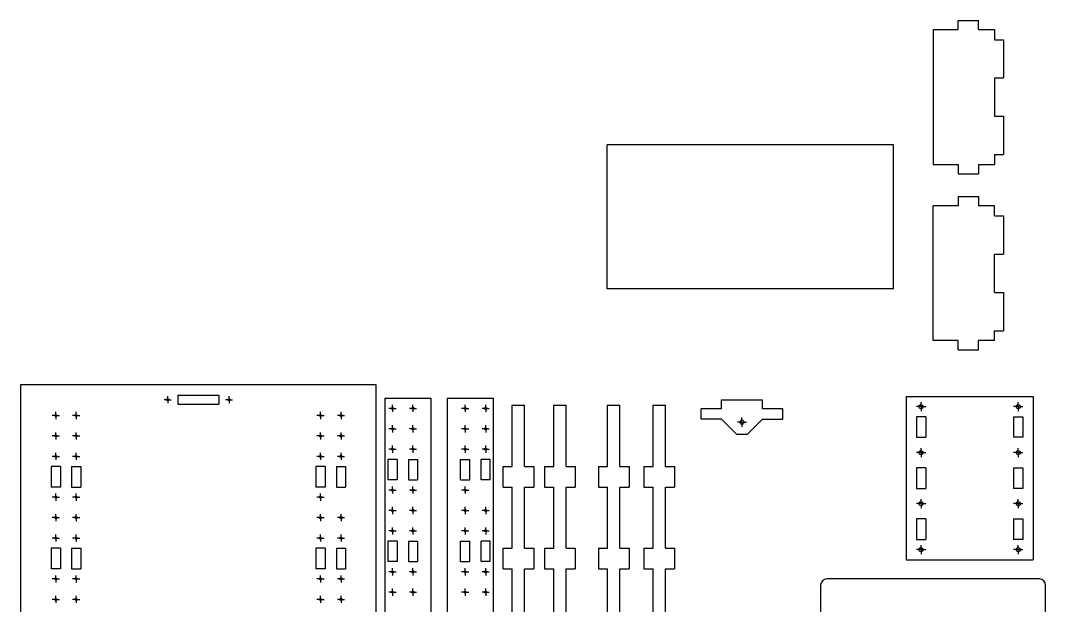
# Model space of a CAD drawing. Extents: x 2 to 1720, y 21 to 1167.
# Drawn here: x 29 to 1031, y 595 to 1167 of the extents above; entities that cross this region are included whole.
import ezdxf

# ---------------------------------------------------------------- set-up
doc = ezdxf.new("R2010")
doc.units = 0
doc.layers.get('0').update_dxf_attribs({"linetype": 'CONTINUOUS'})
doc.layers.add('AUTRES', color=7, linetype='CONTINUOUS')

# ---------------------------------------------------------------- blocks, each defined once
blk = doc.blocks.new('SW_CENTERMARKSYMBOL_0')
at = {"layer": 'AUTRES', "color": 0}
for p, q in [((-2.5, 0), (-3.5, 0)), ((0, 0), (-2.5, 0)), ((0, 2.5), (0, 3.5)), ((0, 0), (0, 2.5)), ((0, 0), (0, -2.5)), ((0, 0), (2.5, 0)), ((2.5, 0), (3.5, 0)), ((0, -2.5), (0, -3.5))]:
    blk.add_line(p, q, dxfattribs=at)
blk = doc.blocks.new('SW_CENTERMARKSYMBOL_1')
at = {"layer": 'AUTRES', "color": 0}
for p, q in [((-2.5, 0), (-3.5, 0)), ((0, 0), (-2.5, 0)), ((0, 2.5), (0, 3.5)), ((0, 0), (0, 2.5)), ((0, 0), (0, -2.5)), ((0, 0), (2.5, 0)), ((2.5, 0), (3.5, 0)), ((0, -2.5), (0, -3.5))]:
    blk.add_line(p, q, dxfattribs=at)
blk = doc.blocks.new('SW_CENTERMARKSYMBOL_3')
at = {"layer": 'AUTRES', "color": 0}
for p, q in [((-2.5, 0), (-3.5, 0)), ((0, 0), (-2.5, 0)), ((0, 2.5), (0, 3.5)), ((0, 0), (0, 2.5)), ((0, 0), (0, -2.5)), ((0, 0), (2.5, 0)), ((2.5, 0), (3.5, 0)), ((0, -2.5), (0, -3.5))]:
    blk.add_line(p, q, dxfattribs=at)
blk = doc.blocks.new('SW_CENTERMARKSYMBOL_4')
at = {"layer": 'AUTRES', "color": 0}
for p, q in [((-2.5, 0), (-3.5, 0)), ((0, 0), (-2.5, 0)), ((0, 2.5), (0, 3.5)), ((0, 0), (0, 2.5)), ((0, 0), (0, -2.5)), ((0, 0), (2.5, 0)), ((2.5, 0), (3.5, 0)), ((0, -2.5), (0, -3.5))]:
    blk.add_line(p, q, dxfattribs=at)
blk = doc.blocks.new('SW_CENTERMARKSYMBOL_21')
at = {"layer": 'AUTRES', "color": 0}
for p, q in [((-2.5, 0), (-3.5, 0)), ((0, 0), (-2.5, 0)), ((0, 2.5), (0, 3.5)), ((0, 0), (0, 2.5)), ((0, 0), (0, -2.5)), ((0, 0), (2.5, 0)), ((2.5, 0), (3.5, 0)), ((0, -2.5), (0, -3.5))]:
    blk.add_line(p, q, dxfattribs=at)
blk = doc.blocks.new('SW_CENTERMARKSYMBOL_22')
at = {"layer": 'AUTRES', "color": 0}
for p, q in [((-2.5, 0), (-3.5, 0)), ((0, 0), (-2.5, 0)), ((0, 2.5), (0, 3.5)), ((0, 0), (0, 2.5)), ((0, 0), (0, -2.5)), ((0, 0), (2.5, 0)), ((2.5, 0), (3.5, 0)), ((0, -2.5), (0, -3.5))]:
    blk.add_line(p, q, dxfattribs=at)
blk = doc.blocks.new('SW_CENTERMARKSYMBOL_23')
at = {"layer": 'AUTRES', "color": 0}
for p, q in [((-2.5, 0), (-3.5, 0)), ((0, 0), (-2.5, 0)), ((0, 2.5), (0, 3.5)), ((0, 0), (0, 2.5)), ((0, 0), (0, -2.5)), ((0, 0), (2.5, 0)), ((2.5, 0), (3.5, 0)), ((0, -2.5), (0, -3.5))]:
    blk.add_line(p, q, dxfattribs=at)
blk = doc.blocks.new('SW_CENTERMARKSYMBOL_24')
at = {"layer": 'AUTRES', "color": 0}
for p, q in [((-2.5, 0), (-3.5, 0)), ((0, 0), (-2.5, 0)), ((0, 2.5), (0, 3.5)), ((0, 0), (0, 2.5)), ((0, 0), (0, -2.5)), ((0, 0), (2.5, 0)), ((2.5, 0), (3.5, 0)), ((0, -2.5), (0, -3.5))]:
    blk.add_line(p, q, dxfattribs=at)
blk = doc.blocks.new('SW_CENTERMARKSYMBOL_26')
at = {"layer": 'AUTRES', "color": 0}
for p, q in [((-2.5, 0), (-3.5, 0)), ((0, 0), (-2.5, 0)), ((0, 2.5), (0, 3.5)), ((0, 0), (0, 2.5)), ((0, 0), (0, -2.5)), ((0, 0), (2.5, 0)), ((2.5, 0), (3.5, 0)), ((0, -2.5), (0, -3.5))]:
    blk.add_line(p, q, dxfattribs=at)
blk = doc.blocks.new('SW_CENTERMARKSYMBOL_43')
at = {"layer": 'AUTRES', "color": 0}
for p, q in [((-2.5, 0), (-3.5, 0)), ((0, 0), (-2.5, 0)), ((0, 2.5), (0, 3.5)), ((0, 0), (0, 2.5)), ((0, 0), (0, -2.5)), ((0, 0), (2.5, 0)), ((2.5, 0), (3.5, 0)), ((0, -2.5), (0, -3.5))]:
    blk.add_line(p, q, dxfattribs=at)
blk = doc.blocks.new('SW_CENTERMARKSYMBOL_44')
at = {"layer": 'AUTRES', "color": 0}
for p, q in [((-2.5, 0), (-3.5, 0)), ((0, 0), (-2.5, 0)), ((0, 2.5), (0, 3.5)), ((0, 0), (0, 2.5)), ((0, 0), (0, -2.5)), ((0, 0), (2.5, 0)), ((2.5, 0), (3.5, 0)), ((0, -2.5), (0, -3.5))]:
    blk.add_line(p, q, dxfattribs=at)
blk = doc.blocks.new('SW_CENTERMARKSYMBOL_46')
at = {"layer": 'AUTRES', "color": 0}
for p, q in [((-2.5, 0), (-3.5, 0)), ((0, 0), (-2.5, 0)), ((0, 2.5), (0, 3.5)), ((0, 0), (0, 2.5)), ((0, 0), (0, -2.5)), ((0, 0), (2.5, 0)), ((2.5, 0), (3.5, 0)), ((0, -2.5), (0, -3.5))]:
    blk.add_line(p, q, dxfattribs=at)
blk = doc.blocks.new('SW_CENTERMARKSYMBOL_47')
at = {"layer": 'AUTRES', "color": 0}
for p, q in [((-2.5, 0), (-3.5, 0)), ((0, 0), (-2.5, 0)), ((0, 2.5), (0, 3.5)), ((0, 0), (0, 2.5)), ((0, 0), (0, -2.5)), ((0, 0), (2.5, 0)), ((2.5, 0), (3.5, 0)), ((0, -2.5), (0, -3.5))]:
    blk.add_line(p, q, dxfattribs=at)
blk = doc.blocks.new('SW_CENTERMARKSYMBOL_64')
at = {"layer": 'AUTRES', "color": 0}
for p, q in [((-2.5, 0), (-3.5, 0)), ((0, 0), (-2.5, 0)), ((0, 2.5), (0, 3.5)), ((0, 0), (0, 2.5)), ((0, 0), (0, -2.5)), ((0, 0), (2.5, 0)), ((2.5, 0), (3.5, 0)), ((0, -2.5), (0, -3.5))]:
    blk.add_line(p, q, dxfattribs=at)
blk = doc.blocks.new('SW_CENTERMARKSYMBOL_65')
at = {"layer": 'AUTRES', "color": 0}
for p, q in [((-2.5, 0), (-3.5, 0)), ((0, 0), (-2.5, 0)), ((0, 2.5), (0, 3.5)), ((0, 0), (0, 2.5)), ((0, 0), (0, -2.5)), ((0, 0), (2.5, 0)), ((2.5, 0), (3.5, 0)), ((0, -2.5), (0, -3.5))]:
    blk.add_line(p, q, dxfattribs=at)
blk = doc.blocks.new('SW_CENTERMARKSYMBOL_66')
at = {"layer": 'AUTRES', "color": 0}
for p, q in [((-2.5, 0), (-3.5, 0)), ((0, 0), (-2.5, 0)), ((0, 2.5), (0, 3.5)), ((0, 0), (0, 2.5)), ((0, 0), (0, -2.5)), ((0, 0), (2.5, 0)), ((2.5, 0), (3.5, 0)), ((0, -2.5), (0, -3.5))]:
    blk.add_line(p, q, dxfattribs=at)
blk = doc.blocks.new('SW_CENTERMARKSYMBOL_67')
at = {"layer": 'AUTRES', "color": 0}
for p, q in [((-2.5, 0), (-3.5, 0)), ((0, 0), (-2.5, 0)), ((0, 2.5), (0, 3.5)), ((0, 0), (0, 2.5)), ((0, 0), (0, -2.5)), ((0, 0), (2.5, 0)), ((2.5, 0), (3.5, 0)), ((0, -2.5), (0, -3.5))]:
    blk.add_line(p, q, dxfattribs=at)
blk = doc.blocks.new('SW_CENTERMARKSYMBOL_69')
at = {"layer": 'AUTRES', "color": 0}
for p, q in [((-2.5, 0), (-3.5, 0)), ((0, 0), (-2.5, 0)), ((0, 2.5), (0, 3.5)), ((0, 0), (0, 2.5)), ((0, 0), (0, -2.5)), ((0, 0), (2.5, 0)), ((2.5, 0), (3.5, 0)), ((0, -2.5), (0, -3.5))]:
    blk.add_line(p, q, dxfattribs=at)
blk = doc.blocks.new('SW_CENTERMARKSYMBOL_86')
at = {"layer": 'AUTRES', "color": 0}
for p, q in [((-2.5, 0), (-3.5, 0)), ((0, 0), (-2.5, 0)), ((0, 2.5), (0, 3.5)), ((0, 0), (0, 2.5)), ((0, 0), (0, -2.5)), ((0, 0), (2.5, 0)), ((2.5, 0), (3.5, 0)), ((0, -2.5), (0, -3.5))]:
    blk.add_line(p, q, dxfattribs=at)
blk = doc.blocks.new('SW_CENTERMARKSYMBOL_97')
at = {"layer": 'AUTRES', "color": 0}
for p, q in [((-2.5, 0), (-3.5, 0)), ((0, 0), (-2.5, 0)), ((0, 2.5), (0, 3.5)), ((0, 0), (0, 2.5)), ((0, 0), (0, -2.5)), ((0, 0), (2.5, 0)), ((2.5, 0), (3.5, 0)), ((0, -2.5), (0, -3.5))]:
    blk.add_line(p, q, dxfattribs=at)
blk = doc.blocks.new('SW_CENTERMARKSYMBOL_98')
at = {"layer": 'AUTRES', "color": 0}
for p, q in [((-2.5, 0), (-3.5, 0)), ((0, 0), (-2.5, 0)), ((0, 2.5), (0, 3.5)), ((0, 0), (0, 2.5)), ((0, 0), (0, -2.5)), ((0, 0), (2.5, 0)), ((2.5, 0), (3.5, 0)), ((0, -2.5), (0, -3.5))]:
    blk.add_line(p, q, dxfattribs=at)
blk = doc.blocks.new('SW_CENTERMARKSYMBOL_99')
at = {"layer": 'AUTRES', "color": 0}
for p, q in [((-2.5, 0), (-3.5, 0)), ((0, 0), (-2.5, 0)), ((0, 2.5), (0, 3.5)), ((0, 0), (0, 2.5)), ((0, 0), (0, -2.5)), ((0, 0), (2.5, 0)), ((2.5, 0), (3.5, 0)), ((0, -2.5), (0, -3.5))]:
    blk.add_line(p, q, dxfattribs=at)
blk = doc.blocks.new('SW_CENTERMARKSYMBOL_100')
at = {"layer": 'AUTRES', "color": 0}
for p, q in [((-2.5, 0), (-3.5, 0)), ((0, 0), (-2.5, 0)), ((0, 2.5), (0, 3.5)), ((0, 0), (0, 2.5)), ((0, 0), (0, -2.5)), ((0, 0), (2.5, 0)), ((2.5, 0), (3.5, 0)), ((0, -2.5), (0, -3.5))]:
    blk.add_line(p, q, dxfattribs=at)
blk = doc.blocks.new('SW_CENTERMARKSYMBOL_101')
at = {"layer": 'AUTRES', "color": 0}
for p, q in [((-2.5, 0), (-3.5, 0)), ((0, 0), (-2.5, 0)), ((0, 2.5), (0, 3.5)), ((0, 0), (0, 2.5)), ((0, 0), (0, -2.5)), ((0, 0), (2.5, 0)), ((2.5, 0), (3.5, 0)), ((0, -2.5), (0, -3.5))]:
    blk.add_line(p, q, dxfattribs=at)
blk = doc.blocks.new('SW_CENTERMARKSYMBOL_102')
at = {"layer": 'AUTRES', "color": 0}
for p, q in [((-2.5, 0), (-3.5, 0)), ((0, 0), (-2.5, 0)), ((0, 2.5), (0, 3.5)), ((0, 0), (0, 2.5)), ((0, 0), (0, -2.5)), ((0, 0), (2.5, 0)), ((2.5, 0), (3.5, 0)), ((0, -2.5), (0, -3.5))]:
    blk.add_line(p, q, dxfattribs=at)
blk = doc.blocks.new('SW_CENTERMARKSYMBOL_103')
at = {"layer": 'AUTRES', "color": 0}
for p, q in [((-2.5, 0), (-3.5, 0)), ((0, 0), (-2.5, 0)), ((0, 2.5), (0, 3.5)), ((0, 0), (0, 2.5)), ((0, 0), (0, -2.5)), ((0, 0), (2.5, 0)), ((2.5, 0), (3.5, 0)), ((0, -2.5), (0, -3.5))]:
    blk.add_line(p, q, dxfattribs=at)
blk = doc.blocks.new('SW_CENTERMARKSYMBOL_104')
at = {"layer": 'AUTRES', "color": 0}
for p, q in [((-2.5, 0), (-3.5, 0)), ((0, 0), (-2.5, 0)), ((0, 2.5), (0, 3.5)), ((0, 0), (0, 2.5)), ((0, 0), (0, -2.5)), ((0, 0), (2.5, 0)), ((2.5, 0), (3.5, 0)), ((0, -2.5), (0, -3.5))]:
    blk.add_line(p, q, dxfattribs=at)
blk = doc.blocks.new('SW_CENTERMARKSYMBOL_105')
at = {"layer": 'AUTRES', "color": 0}
for p, q in [((-2.5, 0), (-3.5, 0)), ((0, 0), (-2.5, 0)), ((0, 2.5), (0, 3.5)), ((0, 0), (0, 2.5)), ((0, 0), (0, -2.5)), ((0, 0), (2.5, 0)), ((2.5, 0), (3.5, 0)), ((0, -2.5), (0, -3.5))]:
    blk.add_line(p, q, dxfattribs=at)
blk = doc.blocks.new('SW_CENTERMARKSYMBOL_106')
at = {"layer": 'AUTRES', "color": 0}
for p, q in [((-2.5, 0), (-3.5, 0)), ((0, 0), (-2.5, 0)), ((0, 2.5), (0, 3.5)), ((0, 0), (0, 2.5)), ((0, 0), (0, -2.5)), ((0, 0), (2.5, 0)), ((2.5, 0), (3.5, 0)), ((0, -2.5), (0, -3.5))]:
    blk.add_line(p, q, dxfattribs=at)
blk = doc.blocks.new('SW_CENTERMARKSYMBOL_107')
at = {"layer": 'AUTRES', "color": 0}
for p, q in [((-2.5, 0), (-3.5, 0)), ((0, 0), (-2.5, 0)), ((0, 2.5), (0, 3.5)), ((0, 0), (0, 2.5)), ((0, 0), (0, -2.5)), ((0, 0), (2.5, 0)), ((2.5, 0), (3.5, 0)), ((0, -2.5), (0, -3.5))]:
    blk.add_line(p, q, dxfattribs=at)
blk = doc.blocks.new('SW_CENTERMARKSYMBOL_108')
at = {"layer": 'AUTRES', "color": 0}
for p, q in [((-2.5, 0), (-3.5, 0)), ((0, 0), (-2.5, 0)), ((0, 2.5), (0, 3.5)), ((0, 0), (0, 2.5)), ((0, 0), (0, -2.5)), ((0, 0), (2.5, 0)), ((2.5, 0), (3.5, 0)), ((0, -2.5), (0, -3.5))]:
    blk.add_line(p, q, dxfattribs=at)
blk = doc.blocks.new('SW_CENTERMARKSYMBOL_109')
at = {"layer": 'AUTRES', "color": 0}
for p, q in [((-2.5, 0), (-3.5, 0)), ((0, 0), (-2.5, 0)), ((0, 2.5), (0, 3.5)), ((0, 0), (0, 2.5)), ((0, 0), (0, -2.5)), ((0, 0), (2.5, 0)), ((2.5, 0), (3.5, 0)), ((0, -2.5), (0, -3.5))]:
    blk.add_line(p, q, dxfattribs=at)
blk = doc.blocks.new('SW_CENTERMARKSYMBOL_110')
at = {"layer": 'AUTRES', "color": 0}
for p, q in [((-2.5, 0), (-3.5, 0)), ((0, 0), (-2.5, 0)), ((0, 2.5), (0, 3.5)), ((0, 0), (0, 2.5)), ((0, 0), (0, -2.5)), ((0, 0), (2.5, 0)), ((2.5, 0), (3.5, 0)), ((0, -2.5), (0, -3.5))]:
    blk.add_line(p, q, dxfattribs=at)
blk = doc.blocks.new('SW_CENTERMARKSYMBOL_112')
at = {"layer": 'AUTRES', "color": 0}
for p, q in [((-2.5, 0), (-3.5, 0)), ((0, 0), (-2.5, 0)), ((0, 2.5), (0, 3.5)), ((0, 0), (0, 2.5)), ((0, 0), (0, -2.5)), ((0, 0), (2.5, 0)), ((2.5, 0), (3.5, 0)), ((0, -2.5), (0, -3.5))]:
    blk.add_line(p, q, dxfattribs=at)
blk = doc.blocks.new('SW_CENTERMARKSYMBOL_113')
at = {"layer": 'AUTRES', "color": 0}
for p, q in [((-2.5, 0), (-3.5, 0)), ((0, 0), (-2.5, 0)), ((0, 2.5), (0, 3.5)), ((0, 0), (0, 2.5)), ((0, 0), (0, -2.5)), ((0, 0), (2.5, 0)), ((2.5, 0), (3.5, 0)), ((0, -2.5), (0, -3.5))]:
    blk.add_line(p, q, dxfattribs=at)
blk = doc.blocks.new('SW_CENTERMARKSYMBOL_114')
at = {"layer": 'AUTRES', "color": 0}
for p, q in [((-2.5, 0), (-3.5, 0)), ((0, 0), (-2.5, 0)), ((0, 2.5), (0, 3.5)), ((0, 0), (0, 2.5)), ((0, 0), (0, -2.5)), ((0, 0), (2.5, 0)), ((2.5, 0), (3.5, 0)), ((0, -2.5), (0, -3.5))]:
    blk.add_line(p, q, dxfattribs=at)
blk = doc.blocks.new('SW_CENTERMARKSYMBOL_115')
at = {"layer": 'AUTRES', "color": 0}
for p, q in [((-2.5, 0), (-3.5, 0)), ((0, 0), (-2.5, 0)), ((0, 2.5), (0, 3.5)), ((0, 0), (0, 2.5)), ((0, 0), (0, -2.5)), ((0, 0), (2.5, 0)), ((2.5, 0), (3.5, 0)), ((0, -2.5), (0, -3.5))]:
    blk.add_line(p, q, dxfattribs=at)
blk = doc.blocks.new('SW_CENTERMARKSYMBOL_116')
at = {"layer": 'AUTRES', "color": 0}
for p, q in [((-2.5, 0), (-3.5, 0)), ((0, 0), (-2.5, 0)), ((0, 2.5), (0, 3.5)), ((0, 0), (0, 2.5)), ((0, 0), (0, -2.5)), ((0, 0), (2.5, 0)), ((2.5, 0), (3.5, 0)), ((0, -2.5), (0, -3.5))]:
    blk.add_line(p, q, dxfattribs=at)
blk = doc.blocks.new('SW_CENTERMARKSYMBOL_118')
at = {"layer": 'AUTRES', "color": 0}
for p, q in [((-2.5, 0), (-3.5, 0)), ((0, 0), (-2.5, 0)), ((0, 2.5), (0, 3.5)), ((0, 0), (0, 2.5)), ((0, 0), (0, -2.5)), ((0, 0), (2.5, 0)), ((2.5, 0), (3.5, 0)), ((0, -2.5), (0, -3.5))]:
    blk.add_line(p, q, dxfattribs=at)
blk = doc.blocks.new('SW_CENTERMARKSYMBOL_119')
at = {"layer": 'AUTRES', "color": 0}
for p, q in [((-2.5, 0), (-3.5, 0)), ((0, 0), (-2.5, 0)), ((0, 2.5), (0, 3.5)), ((0, 0), (0, 2.5)), ((0, 0), (0, -2.5)), ((0, 0), (2.5, 0)), ((2.5, 0), (3.5, 0)), ((0, -2.5), (0, -3.5))]:
    blk.add_line(p, q, dxfattribs=at)
blk = doc.blocks.new('SW_CENTERMARKSYMBOL_136')
at = {"layer": 'AUTRES', "color": 0}
for p, q in [((-2.5, 0), (-3.5, 0)), ((0, 0), (-2.5, 0)), ((0, 2.5), (0, 3.5)), ((0, 0), (0, 2.5)), ((0, 0), (0, -2.5)), ((0, 0), (2.5, 0)), ((2.5, 0), (3.5, 0)), ((0, -2.5), (0, -3.5))]:
    blk.add_line(p, q, dxfattribs=at)
blk = doc.blocks.new('SW_CENTERMARKSYMBOL_137')
at = {"layer": 'AUTRES', "color": 0}
for p, q in [((-2.5, 0), (-3.5, 0)), ((0, 0), (-2.5, 0)), ((0, 2.5), (0, 3.5)), ((0, 0), (0, 2.5)), ((0, 0), (0, -2.5)), ((0, 0), (2.5, 0)), ((2.5, 0), (3.5, 0)), ((0, -2.5), (0, -3.5))]:
    blk.add_line(p, q, dxfattribs=at)
blk = doc.blocks.new('SW_CENTERMARKSYMBOL_138')
at = {"layer": 'AUTRES', "color": 0}
for p, q in [((-2.5, 0), (-3.5, 0)), ((0, 0), (-2.5, 0)), ((0, 2.5), (0, 3.5)), ((0, 0), (0, 2.5)), ((0, 0), (0, -2.5)), ((0, 0), (2.5, 0)), ((2.5, 0), (3.5, 0)), ((0, -2.5), (0, -3.5))]:
    blk.add_line(p, q, dxfattribs=at)
blk = doc.blocks.new('SW_CENTERMARKSYMBOL_139')
at = {"layer": 'AUTRES', "color": 0}
for p, q in [((-2.5, 0), (-3.5, 0)), ((0, 0), (-2.5, 0)), ((0, 2.5), (0, 3.5)), ((0, 0), (0, 2.5)), ((0, 0), (0, -2.5)), ((0, 0), (2.5, 0)), ((2.5, 0), (3.5, 0)), ((0, -2.5), (0, -3.5))]:
    blk.add_line(p, q, dxfattribs=at)
blk = doc.blocks.new('SW_CENTERMARKSYMBOL_140')
at = {"layer": 'AUTRES', "color": 0}
for p, q in [((-2.5, 0), (-3.5, 0)), ((0, 0), (-2.5, 0)), ((0, 2.5), (0, 3.5)), ((0, 0), (0, 2.5)), ((0, 0), (0, -2.5)), ((0, 0), (2.5, 0)), ((2.5, 0), (3.5, 0)), ((0, -2.5), (0, -3.5))]:
    blk.add_line(p, q, dxfattribs=at)
blk = doc.blocks.new('SW_CENTERMARKSYMBOL_141')
at = {"layer": 'AUTRES', "color": 0}
for p, q in [((-2.5, 0), (-3.5, 0)), ((0, 0), (-2.5, 0)), ((0, 2.5), (0, 3.5)), ((0, 0), (0, 2.5)), ((0, 0), (0, -2.5)), ((0, 0), (2.5, 0)), ((2.5, 0), (3.5, 0)), ((0, -2.5), (0, -3.5))]:
    blk.add_line(p, q, dxfattribs=at)
blk = doc.blocks.new('SW_CENTERMARKSYMBOL_142')
at = {"layer": 'AUTRES', "color": 0}
for p, q in [((-2.5, 0), (-3.5, 0)), ((0, 0), (-2.5, 0)), ((0, 2.5), (0, 3.5)), ((0, 0), (0, 2.5)), ((0, 0), (0, -2.5)), ((0, 0), (2.5, 0)), ((2.5, 0), (3.5, 0)), ((0, -2.5), (0, -3.5))]:
    blk.add_line(p, q, dxfattribs=at)
blk = doc.blocks.new('SW_CENTERMARKSYMBOL_144')
at = {"layer": 'AUTRES', "color": 0}
for p, q in [((-2.5, 0), (-3.5, 0)), ((0, 0), (-2.5, 0)), ((0, 2.5), (0, 3.5)), ((0, 0), (0, 2.5)), ((0, 0), (0, -2.5)), ((0, 0), (2.5, 0)), ((2.5, 0), (3.5, 0)), ((0, -2.5), (0, -3.5))]:
    blk.add_line(p, q, dxfattribs=at)
blk = doc.blocks.new('SW_CENTERMARKSYMBOL_161')
at = {"layer": 'AUTRES', "color": 0}
for p, q in [((-2.5, 0), (-3.5, 0)), ((0, 0), (-2.5, 0)), ((0, 2.5), (0, 3.5)), ((0, 0), (0, 2.5)), ((0, 0), (0, -2.5)), ((0, 0), (2.5, 0)), ((2.5, 0), (3.5, 0)), ((0, -2.5), (0, -3.5))]:
    blk.add_line(p, q, dxfattribs=at)
blk = doc.blocks.new('SW_CENTERMARKSYMBOL_162')
at = {"layer": 'AUTRES', "color": 0}
for p, q in [((-2.5, 0), (-3.5, 0)), ((0, 0), (-2.5, 0)), ((0, 2.5), (0, 3.5)), ((0, 0), (0, 2.5)), ((0, 0), (0, -2.5)), ((0, 0), (2.5, 0)), ((2.5, 0), (3.5, 0)), ((0, -2.5), (0, -3.5))]:
    blk.add_line(p, q, dxfattribs=at)
blk = doc.blocks.new('SW_CENTERMARKSYMBOL_163')
at = {"layer": 'AUTRES', "color": 0}
for p, q in [((-2.5, 0), (-3.5, 0)), ((0, 0), (-2.5, 0)), ((0, 2.5), (0, 3.5)), ((0, 0), (0, 2.5)), ((0, 0), (0, -2.5)), ((0, 0), (2.5, 0)), ((2.5, 0), (3.5, 0)), ((0, -2.5), (0, -3.5))]:
    blk.add_line(p, q, dxfattribs=at)
blk = doc.blocks.new('SW_CENTERMARKSYMBOL_164')
at = {"layer": 'AUTRES', "color": 0}
for p, q in [((-2.5, 0), (-3.5, 0)), ((0, 0), (-2.5, 0)), ((0, 2.5), (0, 3.5)), ((0, 0), (0, 2.5)), ((0, 0), (0, -2.5)), ((0, 0), (2.5, 0)), ((2.5, 0), (3.5, 0)), ((0, -2.5), (0, -3.5))]:
    blk.add_line(p, q, dxfattribs=at)
blk = doc.blocks.new('SW_CENTERMARKSYMBOL_165')
at = {"layer": 'AUTRES', "color": 0}
for p, q in [((-2.5, 0), (-3.5, 0)), ((0, 0), (-2.5, 0)), ((0, 2.5), (0, 3.5)), ((0, 0), (0, 2.5)), ((0, 0), (0, -2.5)), ((0, 0), (2.5, 0)), ((2.5, 0), (3.5, 0)), ((0, -2.5), (0, -3.5))]:
    blk.add_line(p, q, dxfattribs=at)
blk = doc.blocks.new('SW_CENTERMARKSYMBOL_167')
at = {"layer": 'AUTRES', "color": 0}
for p, q in [((-2.5, 0), (-3.5, 0)), ((0, 0), (-2.5, 0)), ((0, 2.5), (0, 3.5)), ((0, 0), (0, 2.5)), ((0, 0), (0, -2.5)), ((0, 0), (2.5, 0)), ((2.5, 0), (3.5, 0)), ((0, -2.5), (0, -3.5))]:
    blk.add_line(p, q, dxfattribs=at)
blk = doc.blocks.new('SW_CENTERMARKSYMBOL_168')
at = {"layer": 'AUTRES', "color": 0}
for p, q in [((-2.5, 0), (-3.5, 0)), ((0, 0), (-2.5, 0)), ((0, 2.5), (0, 3.5)), ((0, 0), (0, 2.5)), ((0, 0), (0, -2.5)), ((0, 0), (2.5, 0)), ((2.5, 0), (3.5, 0)), ((0, -2.5), (0, -3.5))]:
    blk.add_line(p, q, dxfattribs=at)
blk = doc.blocks.new('SW_CENTERMARKSYMBOL_184')
at = {"layer": 'AUTRES', "color": 0}
for p, q in [((-2.5, 0), (-3.5, 0)), ((0, 0), (-2.5, 0)), ((0, 2.5), (0, 3.5)), ((0, 0), (0, 2.5)), ((0, 0), (0, -2.5)), ((0, 0), (2.5, 0)), ((2.5, 0), (3.5, 0)), ((0, -2.5), (0, -3.5))]:
    blk.add_line(p, q, dxfattribs=at)
blk = doc.blocks.new('SW_CENTERMARKSYMBOL_185')
at = {"layer": 'AUTRES', "color": 0}
for p, q in [((-2.5, 0), (-3.5, 0)), ((0, 0), (-2.5, 0)), ((0, 2.5), (0, 3.5)), ((0, 0), (0, 2.5)), ((0, 0), (0, -2.5)), ((0, 0), (2.5, 0)), ((2.5, 0), (3.5, 0)), ((0, -2.5), (0, -3.5))]:
    blk.add_line(p, q, dxfattribs=at)
blk = doc.blocks.new('SW_CENTERMARKSYMBOL_186')
at = {"layer": 'AUTRES', "color": 0}
for p, q in [((-2.5, 0), (-3.5, 0)), ((0, 0), (-2.5, 0)), ((0, 2.5), (0, 3.5)), ((0, 0), (0, 2.5)), ((0, 0), (0, -2.5)), ((0, 0), (2.5, 0)), ((2.5, 0), (3.5, 0)), ((0, -2.5), (0, -3.5))]:
    blk.add_line(p, q, dxfattribs=at)
blk = doc.blocks.new('SW_CENTERMARKSYMBOL_187')
at = {"layer": 'AUTRES', "color": 0}
for p, q in [((-2.5, 0), (-3.5, 0)), ((0, 0), (-2.5, 0)), ((0, 2.5), (0, 3.5)), ((0, 0), (0, 2.5)), ((0, 0), (0, -2.5)), ((0, 0), (2.5, 0)), ((2.5, 0), (3.5, 0)), ((0, -2.5), (0, -3.5))]:
    blk.add_line(p, q, dxfattribs=at)
blk = doc.blocks.new('SW_CENTERMARKSYMBOL_188')
at = {"layer": 'AUTRES', "color": 0}
for p, q in [((-2.5, 0), (-3.5, 0)), ((0, 0), (-2.5, 0)), ((0, 2.5), (0, 3.5)), ((0, 0), (0, 2.5)), ((0, 0), (0, -2.5)), ((0, 0), (2.5, 0)), ((2.5, 0), (3.5, 0)), ((0, -2.5), (0, -3.5))]:
    blk.add_line(p, q, dxfattribs=at)
blk = doc.blocks.new('SW_CENTERMARKSYMBOL_189')
at = {"layer": 'AUTRES', "color": 0}
for p, q in [((-2.5, 0), (-3.5, 0)), ((0, 0), (-2.5, 0)), ((0, 2.5), (0, 3.5)), ((0, 0), (0, 2.5)), ((0, 0), (0, -2.5)), ((0, 0), (2.5, 0)), ((2.5, 0), (3.5, 0)), ((0, -2.5), (0, -3.5))]:
    blk.add_line(p, q, dxfattribs=at)
blk = doc.blocks.new('SW_CENTERMARKSYMBOL_190')
at = {"layer": 'AUTRES', "color": 0}
for p, q in [((-2.5, 0), (-3.5, 0)), ((0, 0), (-2.5, 0)), ((0, 2.5), (0, 3.5)), ((0, 0), (0, 2.5)), ((0, 0), (0, -2.5)), ((0, 0), (2.5, 0)), ((2.5, 0), (3.5, 0)), ((0, -2.5), (0, -3.5))]:
    blk.add_line(p, q, dxfattribs=at)
blk = doc.blocks.new('SW_CENTERMARKSYMBOL_192')
at = {"layer": 'AUTRES', "color": 0}
for p, q in [((-2.5, 0), (-3.5, 0)), ((0, 0), (-2.5, 0)), ((0, 2.5), (0, 3.5)), ((0, 0), (0, 2.5)), ((0, 0), (0, -2.5)), ((0, 0), (2.5, 0)), ((2.5, 0), (3.5, 0)), ((0, -2.5), (0, -3.5))]:
    blk.add_line(p, q, dxfattribs=at)
blk = doc.blocks.new('SW_CENTERMARKSYMBOL_211')
at = {"layer": 'AUTRES', "color": 0}
for p, q in [((-2.5, 0), (-3.5, 0)), ((0, 0), (-2.5, 0)), ((0, 2.5), (0, 3.5)), ((0, 0), (0, 2.5)), ((0, 0), (0, -2.5)), ((0, 0), (2.5, 0)), ((2.5, 0), (3.5, 0)), ((0, -2.5), (0, -3.5))]:
    blk.add_line(p, q, dxfattribs=at)
blk = doc.blocks.new('SW_CENTERMARKSYMBOL_212')
at = {"layer": 'AUTRES', "color": 0}
for p, q in [((-2.5, 0), (-4.5, 0)), ((0, 0), (-2.5, 0)), ((0, 2.5), (0, 4.5)), ((0, 0), (0, 2.5)), ((0, 0), (0, -2.5)), ((0, 0), (2.5, 0)), ((2.5, 0), (4.5, 0)), ((0, -2.5), (0, -4.5))]:
    blk.add_line(p, q, dxfattribs=at)
blk = doc.blocks.new('SW_CENTERMARKSYMBOL_213')
at = {"layer": 'AUTRES', "color": 0}
for p, q in [((-2.5, 0), (-4.5, 0)), ((0, 0), (-2.5, 0)), ((0, 2.5), (0, 4.5)), ((0, 0), (0, 2.5)), ((0, 0), (0, -2.5)), ((0, 0), (2.5, 0)), ((2.5, 0), (4.5, 0)), ((0, -2.5), (0, -4.5))]:
    blk.add_line(p, q, dxfattribs=at)
blk = doc.blocks.new('SW_CENTERMARKSYMBOL_214')
at = {"layer": 'AUTRES', "color": 0}
for p, q in [((-2.5, 0), (-4.5, 0)), ((0, 0), (-2.5, 0)), ((0, 2.5), (0, 4.5)), ((0, 0), (0, 2.5)), ((0, 0), (0, -2.5)), ((0, 0), (2.5, 0)), ((2.5, 0), (4.5, 0)), ((0, -2.5), (0, -4.5))]:
    blk.add_line(p, q, dxfattribs=at)
blk = doc.blocks.new('SW_CENTERMARKSYMBOL_215')
at = {"layer": 'AUTRES', "color": 0}
for p, q in [((-2.5, 0), (-4.5, 0)), ((0, 0), (-2.5, 0)), ((0, 2.5), (0, 4.5)), ((0, 0), (0, 2.5)), ((0, 0), (0, -2.5)), ((0, 0), (2.5, 0)), ((2.5, 0), (4.5, 0)), ((0, -2.5), (0, -4.5))]:
    blk.add_line(p, q, dxfattribs=at)
blk = doc.blocks.new('SW_CENTERMARKSYMBOL_216')
at = {"layer": 'AUTRES', "color": 0}
for p, q in [((-2.5, 0), (-4.5, 0)), ((0, 0), (-2.5, 0)), ((0, 2.5), (0, 4.5)), ((0, 0), (0, 2.5)), ((0, 0), (0, -2.5)), ((0, 0), (2.5, 0)), ((2.5, 0), (4.5, 0)), ((0, -2.5), (0, -4.5))]:
    blk.add_line(p, q, dxfattribs=at)
blk = doc.blocks.new('SW_CENTERMARKSYMBOL_217')
at = {"layer": 'AUTRES', "color": 0}
for p, q in [((-2.5, 0), (-4.5, 0)), ((0, 0), (-2.5, 0)), ((0, 2.5), (0, 4.5)), ((0, 0), (0, 2.5)), ((0, 0), (0, -2.5)), ((0, 0), (2.5, 0)), ((2.5, 0), (4.5, 0)), ((0, -2.5), (0, -4.5))]:
    blk.add_line(p, q, dxfattribs=at)
blk = doc.blocks.new('SW_CENTERMARKSYMBOL_218')
at = {"layer": 'AUTRES', "color": 0}
for p, q in [((-2.5, 0), (-4.5, 0)), ((0, 0), (-2.5, 0)), ((0, 2.5), (0, 4.5)), ((0, 0), (0, 2.5)), ((0, 0), (0, -2.5)), ((0, 0), (2.5, 0)), ((2.5, 0), (4.5, 0)), ((0, -2.5), (0, -4.5))]:
    blk.add_line(p, q, dxfattribs=at)
blk = doc.blocks.new('SW_CENTERMARKSYMBOL_219')
at = {"layer": 'AUTRES', "color": 0}
for p, q in [((-2.5, 0), (-4.5, 0)), ((0, 0), (-2.5, 0)), ((0, 2.5), (0, 4.5)), ((0, 0), (0, 2.5)), ((0, 0), (0, -2.5)), ((0, 0), (2.5, 0)), ((2.5, 0), (4.5, 0)), ((0, -2.5), (0, -4.5))]:
    blk.add_line(p, q, dxfattribs=at)
blk = doc.blocks.new('SW_CENTERMARKSYMBOL_220')
at = {"layer": 'AUTRES', "color": 0}
for p, q in [((-2.5, 0), (-4.5, 0)), ((0, 0), (-2.5, 0)), ((0, 2.5), (0, 4.5)), ((0, 0), (0, 2.5)), ((0, 0), (0, -2.5)), ((0, 0), (2.5, 0)), ((2.5, 0), (4.5, 0)), ((0, -2.5), (0, -4.5))]:
    blk.add_line(p, q, dxfattribs=at)

msp = doc.modelspace()

# ---------------------------------------------------------------- linework, layer by layer
at = {"color": 7, "linetype": 'CONTINUOUS'}
for p, q in [((945.8, 1158.4), (945.8, 1167.4)), ((945.8, 1167.4), (965.8, 1167.4)), ((965.8, 1158.4), (965.8, 1167.4)), ((921.3, 1158.4), (921.3, 1026.4)), ((921.3, 1158.4), (945.8, 1158.4)), ((965.8, 1158.4), (981.3, 1158.4)), ((981.3, 1158.4), (981.3, 1148.6)), ((981.3, 1148.6), (990.3, 1148.6)), ((990.3, 1148.6), (990.3, 1111.1)), ((981.3, 1111.1), (990.3, 1111.1)), ((981.3, 1111.1), (981.3, 1073.6)), ((981.3, 1073.6), (990.3, 1073.6)), ((990.3, 1073.6), (990.3, 1036.1)), ((882.6, 1045.5), (602.6, 1045.5)), ((602.6, 904.5), (602.6, 1045.5)), ((882.6, 904.5), (882.6, 1045.5)), ((981.3, 1036.1), (981.3, 1026.4)), ((981.3, 1036.1), (990.3, 1036.1)), ((921.3, 1026.4), (945.8, 1026.4)), ((945.8, 1026.4), (945.8, 1017.4)), ((965.8, 1026.4), (981.3, 1026.4)), ((965.8, 1026.4), (965.8, 1017.4)), ((945.8, 1017.4), (965.8, 1017.4)), ((945.8, 994.9), (945.8, 985.9)), ((945.8, 994.9), (965.8, 994.9)), ((965.8, 994.9), (965.8, 985.9)), ((921.3, 853.9), (921.3, 985.9)), ((945.8, 985.9), (921.3, 985.9)), ((981.3, 985.9), (965.8, 985.9)), ((981.3, 976.1), (981.3, 985.9)), ((981.3, 976.1), (990.3, 976.1)), ((990.3, 976.1), (990.3, 938.6)), ((981.3, 938.6), (990.3, 938.6)), ((981.3, 901.1), (981.3, 938.6)), ((882.6, 904.5), (602.6, 904.5)), ((981.3, 901.1), (990.3, 901.1)), ((990.3, 901.1), (990.3, 863.6)), ((981.3, 863.6), (990.3, 863.6)), ((981.3, 853.9), (981.3, 863.6)), ((945.8, 853.9), (921.3, 853.9)), ((945.8, 844.9), (945.8, 853.9)), ((981.3, 853.9), (965.8, 853.9)), ((965.8, 844.9), (965.8, 853.9)), ((945.8, 844.9), (965.8, 844.9)), ((28.7, 810.6), (28.7, 110.6)), ((376.7, 810.6), (28.7, 810.6)), ((376.7, 110.6), (376.7, 810.6)), ((182.7, 800.6), (222.7, 800.6)), ((182.7, 800.6), (182.7, 791.6)), ((222.7, 800.6), (222.7, 791.6)), ((385.1, 797.6), (430.1, 797.6)), ((385.1, 797.6), (385.1, 123.6)), ((430.1, 797.6), (430.1, 364.6)), ((446.2, 797.6), (491.2, 797.6)), ((446.2, 364.6), (446.2, 797.6)), ((491.2, 123.6), (491.2, 797.6)), ((714.4, 787.1), (714.4, 796.1)), ((714.4, 796.1), (754.4, 796.1)), ((754.4, 787.1), (754.4, 796.1)), ((895.1, 799.3), (1019.1, 799.3)), ((895.1, 799.3), (895.1, 639.3)), ((1019.1, 799.3), (1019.1, 639.3)), ((182.7, 791.6), (222.7, 791.6)), ((509.7, 790.6), (521.7, 790.6)), ((509.7, 730.6), (509.7, 790.6)), ((521.7, 730.6), (521.7, 790.6)), ((550.3, 730.6), (550.3, 790.6)), ((550.3, 790.6), (562.3, 790.6)), ((562.3, 730.6), (562.3, 790.6)), ((602.9, 730.6), (602.9, 790.6)), ((602.9, 790.6), (614.9, 790.6)), ((614.9, 730.6), (614.9, 790.6)), ((647.5, 790.6), (659.5, 790.6)), ((647.5, 730.6), (647.5, 790.6)), ((659.5, 730.6), (659.5, 790.6)), ((694.4, 777.1), (694.4, 787.1)), ((714.4, 787.1), (694.4, 787.1)), ((774.4, 787.1), (754.4, 787.1)), ((774.4, 777.1), (774.4, 787.1)), ((714.4, 777.1), (694.4, 777.1)), ((729.4, 762.1), (714.4, 777.1)), ((739.4, 762.1), (754.4, 777.1)), ((754.4, 777.1), (774.4, 777.1)), ((914.1, 779.3), (905.1, 779.3)), ((905.1, 779.3), (905.1, 759.3)), ((914.1, 779.3), (914.1, 759.3)), ((1000.1, 779.3), (1009.1, 779.3)), ((1000.1, 779.3), (1000.1, 759.3)), ((1009.1, 779.3), (1009.1, 759.3)), ((739.4, 762.1), (729.4, 762.1)), ((905.1, 759.3), (914.1, 759.3)), ((1009.1, 759.3), (1000.1, 759.3)), ((397.1, 737.6), (388.1, 737.6)), ((388.1, 737.6), (388.1, 717.6)), ((397.1, 737.6), (397.1, 717.6)), ((408.1, 737.6), (408.1, 717.6)), ((408.1, 737.6), (417.1, 737.6)), ((417.1, 737.6), (417.1, 717.6)), ((459.2, 717.6), (459.2, 737.6)), ((459.2, 737.6), (468.2, 737.6)), ((468.2, 717.6), (468.2, 737.6)), ((488.2, 737.6), (479.2, 737.6)), ((479.2, 717.6), (479.2, 737.6)), ((488.2, 717.6), (488.2, 737.6)), ((58.7, 730.6), (58.7, 710.6)), ((67.7, 730.6), (58.7, 730.6)), ((67.7, 730.6), (67.7, 710.6)), ((78.7, 730.6), (78.7, 710.6)), ((78.7, 730.6), (87.7, 730.6)), ((87.7, 730.6), (87.7, 710.6)), ((317.7, 730.6), (317.7, 710.6)), ((326.7, 730.6), (317.7, 730.6)), ((326.7, 730.6), (326.7, 710.6)), ((337.7, 730.6), (337.7, 710.6)), ((337.7, 730.6), (346.7, 730.6)), ((346.7, 730.6), (346.7, 710.6)), ((500.7, 730.6), (509.7, 730.6)), ((500.7, 710.6), (500.7, 730.6)), ((521.7, 730.6), (530.7, 730.6)), ((530.7, 730.6), (530.7, 710.6)), ((541.3, 730.6), (541.3, 710.6)), ((541.3, 730.6), (550.3, 730.6)), ((562.3, 730.6), (571.3, 730.6)), ((571.3, 730.6), (571.3, 710.6)), ((593.9, 730.6), (602.9, 730.6)), ((593.9, 730.6), (593.9, 710.6)), ((614.9, 730.6), (623.9, 730.6)), ((623.9, 730.6), (623.9, 710.6)), ((638.5, 730.6), (638.5, 710.6)), ((638.5, 730.6), (647.5, 730.6)), ((659.5, 730.6), (668.5, 730.6)), ((668.5, 730.6), (668.5, 710.6)), ((914.1, 729.3), (905.1, 729.3)), ((905.1, 729.3), (905.1, 709.3)), ((914.1, 729.3), (914.1, 709.3)), ((1000.1, 729.3), (1009.1, 729.3)), ((1000.1, 729.3), (1000.1, 709.3)), ((1009.1, 729.3), (1009.1, 709.3)), ((397.1, 717.6), (388.1, 717.6)), ((408.1, 717.6), (417.1, 717.6)), ((459.2, 717.6), (468.2, 717.6)), ((488.2, 717.6), (479.2, 717.6)), ((67.7, 710.6), (58.7, 710.6)), ((78.7, 710.6), (87.7, 710.6)), ((326.7, 710.6), (317.7, 710.6)), ((337.7, 710.6), (346.7, 710.6)), ((500.7, 710.6), (509.7, 710.6)), ((509.7, 650.6), (509.7, 710.6)), ((521.7, 710.6), (530.7, 710.6)), ((521.7, 650.6), (521.7, 710.6)), ((541.3, 710.6), (550.3, 710.6)), ((550.3, 650.6), (550.3, 710.6)), ((562.3, 710.6), (571.3, 710.6)), ((562.3, 650.6), (562.3, 710.6)), ((593.9, 710.6), (602.9, 710.6)), ((602.9, 650.6), (602.9, 710.6)), ((614.9, 710.6), (623.9, 710.6)), ((614.9, 650.6), (614.9, 710.6)), ((638.5, 710.6), (647.5, 710.6)), ((647.5, 650.6), (647.5, 710.6)), ((659.5, 710.6), (668.5, 710.6)), ((659.5, 650.6), (659.5, 710.6)), ((905.1, 709.3), (914.1, 709.3)), ((1009.1, 709.3), (1000.1, 709.3)), ((914.1, 679.3), (905.1, 679.3)), ((905.1, 679.3), (905.1, 659.3)), ((914.1, 679.3), (914.1, 659.3)), ((1000.1, 679.3), (1009.1, 679.3)), ((1000.1, 679.3), (1000.1, 659.3)), ((1009.1, 679.3), (1009.1, 659.3)), ((397.1, 657.6), (388.1, 657.6)), ((388.1, 657.6), (388.1, 637.6)), ((397.1, 657.6), (397.1, 637.6)), ((408.1, 657.6), (408.1, 637.6)), ((408.1, 657.6), (417.1, 657.6)), ((417.1, 657.6), (417.1, 637.6)), ((459.2, 637.6), (459.2, 657.6)), ((459.2, 657.6), (468.2, 657.6)), ((468.2, 637.6), (468.2, 657.6)), ((488.2, 657.6), (479.2, 657.6)), ((479.2, 637.6), (479.2, 657.6)), ((488.2, 637.6), (488.2, 657.6)), ((905.1, 659.3), (914.1, 659.3)), ((1009.1, 659.3), (1000.1, 659.3)), ((58.7, 650.6), (58.7, 630.6)), ((67.7, 650.6), (58.7, 650.6)), ((67.7, 650.6), (67.7, 630.6)), ((78.7, 650.6), (78.7, 630.6)), ((78.7, 650.6), (87.7, 650.6)), ((87.7, 650.6), (87.7, 630.6)), ((317.7, 650.6), (317.7, 630.6)), ((326.7, 650.6), (317.7, 650.6)), ((326.7, 650.6), (326.7, 630.6)), ((337.7, 650.6), (337.7, 630.6)), ((337.7, 650.6), (346.7, 650.6)), ((346.7, 650.6), (346.7, 630.6)), ((500.7, 630.6), (500.7, 650.6)), ((500.7, 650.6), (509.7, 650.6)), ((521.7, 650.6), (530.7, 650.6)), ((530.7, 650.6), (530.7, 630.6)), ((541.3, 650.6), (541.3, 630.6)), ((541.3, 650.6), (550.3, 650.6)), ((562.3, 650.6), (571.3, 650.6)), ((571.3, 650.6), (571.3, 630.6)), ((593.9, 650.6), (593.9, 630.6)), ((593.9, 650.6), (602.9, 650.6)), ((614.9, 650.6), (623.9, 650.6)), ((623.9, 650.6), (623.9, 630.6)), ((638.5, 650.6), (638.5, 630.6)), ((638.5, 650.6), (647.5, 650.6)), ((659.5, 650.6), (668.5, 650.6)), ((668.5, 650.6), (668.5, 630.6)), ((397.1, 637.6), (388.1, 637.6)), ((408.1, 637.6), (417.1, 637.6)), ((459.2, 637.6), (468.2, 637.6)), ((488.2, 637.6), (479.2, 637.6)), ((895.1, 639.3), (1019.1, 639.3)), ((67.7, 630.6), (58.7, 630.6)), ((78.7, 630.6), (87.7, 630.6)), ((326.7, 630.6), (317.7, 630.6)), ((337.7, 630.6), (346.7, 630.6)), ((500.7, 630.6), (509.7, 630.6)), ((509.7, 570.6), (509.7, 630.6)), ((521.7, 630.6), (530.7, 630.6)), ((521.7, 570.6), (521.7, 630.6)), ((541.3, 630.6), (550.3, 630.6)), ((550.3, 570.6), (550.3, 630.6)), ((562.3, 630.6), (571.3, 630.6)), ((562.3, 570.6), (562.3, 630.6)), ((593.9, 630.6), (602.9, 630.6)), ((602.9, 570.6), (602.9, 630.6)), ((614.9, 630.6), (623.9, 630.6)), ((614.9, 570.6), (614.9, 630.6)), ((638.5, 630.6), (647.5, 630.6)), ((647.5, 570.6), (647.5, 630.6)), ((659.5, 630.6), (668.5, 630.6)), ((659.5, 570.6), (659.5, 630.6)), ((811.3, 614.6), (811.3, 300.6)), ((1025.3, 620.6), (817.3, 620.6)), ((1031.3, 300.6), (1031.3, 614.6))]:
    msp.add_line(p, q, dxfattribs=at)
for centre, radius in [((172.7, 796.1), 1), ((232.7, 796.1), 1), ((392.6, 787.6), 1), ((412.6, 787.6), 1), ((463.7, 787.6), 1), ((483.7, 787.6), 1), ((909.6, 789.3), 2), ((1004.6, 789.3), 2), ((63.2, 780.6), 1), ((83.2, 780.6), 1), ((322.2, 780.6), 1), ((342.2, 780.6), 1), ((734.4, 774.1), 2), ((392.6, 767.6), 1), ((412.6, 767.6), 1), ((463.7, 767.6), 1), ((483.7, 767.6), 1), ((63.2, 760.6), 1), ((83.2, 760.6), 1), ((322.2, 760.6), 1), ((342.2, 760.6), 1), ((392.6, 747.6), 1), ((412.6, 747.6), 1), ((463.7, 747.6), 1), ((483.7, 747.6), 1), ((909.6, 744.3), 2), ((1004.6, 744.3), 2), ((63.2, 740.6), 1), ((83.2, 740.6), 1), ((322.2, 740.6), 1), ((342.2, 740.6), 1), ((392.6, 707.6), 1), ((412.6, 707.6), 1), ((463.7, 707.6), 1), ((63.2, 700.6), 1), ((83.2, 700.6), 1), ((322.2, 700.6), 1), ((909.6, 694.3), 2), ((1004.6, 694.3), 2), ((392.6, 687.6), 1), ((412.6, 687.6), 1), ((463.7, 687.6), 1), ((483.7, 687.6), 1), ((63.2, 680.6), 1), ((83.2, 680.6), 1), ((322.2, 680.6), 1), ((342.2, 680.6), 1), ((392.6, 667.6), 1), ((412.6, 667.6), 1), ((463.7, 667.6), 1), ((483.7, 667.6), 1), ((63.2, 660.6), 1), ((83.2, 660.6), 1), ((322.2, 660.6), 1), ((342.2, 660.6), 1), ((909.6, 649.3), 2), ((1004.6, 649.3), 2), ((392.6, 627.6), 1), ((412.6, 627.6), 1), ((463.7, 627.6), 1), ((483.7, 627.6), 1), ((63.2, 620.6), 1), ((83.2, 620.6), 1), ((322.2, 620.6), 1), ((342.2, 620.6), 1), ((63.2, 600.6), 1), ((83.2, 600.6), 1), ((322.2, 600.6), 1), ((342.2, 600.6), 1), ((392.6, 607.6), 1), ((412.6, 607.6), 1), ((463.7, 607.6), 1), ((483.7, 607.6), 1)]:
    msp.add_circle(centre, radius, dxfattribs=at)
for centre, start, end in [((817.3, 614.6), 90, 180), ((1025.3, 614.6), 0, 90)]:
    msp.add_arc(centre, 6, start, end, dxfattribs=at)

# ---------------------------------------------------------------- block references
at = {"layer": 'AUTRES'}
for name, p in [('SW_CENTERMARKSYMBOL_86', (172.7, 796.1)), ('SW_CENTERMARKSYMBOL_109', (232.7, 796.1)), ('SW_CENTERMARKSYMBOL_216', (909.6, 789.3)), ('SW_CENTERMARKSYMBOL_220', (1004.6, 789.3)), ('SW_CENTERMARKSYMBOL_98', (63.2, 780.6)), ('SW_CENTERMARKSYMBOL_102', (83.2, 780.6)), ('SW_CENTERMARKSYMBOL_106', (322.2, 780.6)), ('SW_CENTERMARKSYMBOL_105', (342.2, 780.6)), ('SW_CENTERMARKSYMBOL_185', (392.6, 787.6)), ('SW_CENTERMARKSYMBOL_162', (412.6, 787.6)), ('SW_CENTERMARKSYMBOL_136', (463.7, 787.6)), ('SW_CENTERMARKSYMBOL_114', (483.7, 787.6)), ('SW_CENTERMARKSYMBOL_212', (734.4, 774.1)), ('SW_CENTERMARKSYMBOL_99', (63.2, 760.6)), ('SW_CENTERMARKSYMBOL_101', (83.2, 760.6)), ('SW_CENTERMARKSYMBOL_108', (322.2, 760.6)), ('SW_CENTERMARKSYMBOL_104', (342.2, 760.6)), ('SW_CENTERMARKSYMBOL_186', (392.6, 767.6)), ('SW_CENTERMARKSYMBOL_161', (412.6, 767.6)), ('SW_CENTERMARKSYMBOL_138', (463.7, 767.6)), ('SW_CENTERMARKSYMBOL_113', (483.7, 767.6)), ('SW_CENTERMARKSYMBOL_97', (63.2, 740.6)), ('SW_CENTERMARKSYMBOL_100', (83.2, 740.6)), ('SW_CENTERMARKSYMBOL_107', (322.2, 740.6)), ('SW_CENTERMARKSYMBOL_103', (342.2, 740.6)), ('SW_CENTERMARKSYMBOL_184', (392.6, 747.6)), ('SW_CENTERMARKSYMBOL_211', (412.6, 747.6)), ('SW_CENTERMARKSYMBOL_137', (463.7, 747.6)), ('SW_CENTERMARKSYMBOL_112', (483.7, 747.6)), ('SW_CENTERMARKSYMBOL_217', (909.6, 744.3)), ('SW_CENTERMARKSYMBOL_213', (1004.6, 744.3)), ('SW_CENTERMARKSYMBOL_22', (63.2, 700.6)), ('SW_CENTERMARKSYMBOL_1', (83.2, 700.6)), ('SW_CENTERMARKSYMBOL_64', (322.2, 700.6)), ('SW_CENTERMARKSYMBOL_188', (392.6, 707.6)), ('SW_CENTERMARKSYMBOL_165', (412.6, 707.6)), ('SW_CENTERMARKSYMBOL_139', (463.7, 707.6)), ('SW_CENTERMARKSYMBOL_218', (909.6, 694.3)), ('SW_CENTERMARKSYMBOL_214', (1004.6, 694.3)), ('SW_CENTERMARKSYMBOL_23', (63.2, 680.6)), ('SW_CENTERMARKSYMBOL_0', (83.2, 680.6)), ('SW_CENTERMARKSYMBOL_66', (322.2, 680.6)), ('SW_CENTERMARKSYMBOL_44', (342.2, 680.6)), ('SW_CENTERMARKSYMBOL_189', (392.6, 687.6)), ('SW_CENTERMARKSYMBOL_164', (412.6, 687.6)), ('SW_CENTERMARKSYMBOL_141', (463.7, 687.6)), ('SW_CENTERMARKSYMBOL_116', (483.7, 687.6)), ('SW_CENTERMARKSYMBOL_21', (63.2, 660.6)), ('SW_CENTERMARKSYMBOL_110', (83.2, 660.6)), ('SW_CENTERMARKSYMBOL_65', (322.2, 660.6)), ('SW_CENTERMARKSYMBOL_43', (342.2, 660.6)), ('SW_CENTERMARKSYMBOL_187', (392.6, 667.6)), ('SW_CENTERMARKSYMBOL_163', (412.6, 667.6)), ('SW_CENTERMARKSYMBOL_140', (463.7, 667.6)), ('SW_CENTERMARKSYMBOL_115', (483.7, 667.6)), ('SW_CENTERMARKSYMBOL_219', (909.6, 649.3)), ('SW_CENTERMARKSYMBOL_215', (1004.6, 649.3)), ('SW_CENTERMARKSYMBOL_26', (63.2, 620.6)), ('SW_CENTERMARKSYMBOL_4', (83.2, 620.6)), ('SW_CENTERMARKSYMBOL_67', (322.2, 620.6)), ('SW_CENTERMARKSYMBOL_47', (342.2, 620.6)), ('SW_CENTERMARKSYMBOL_192', (392.6, 627.6)), ('SW_CENTERMARKSYMBOL_168', (412.6, 627.6)), ('SW_CENTERMARKSYMBOL_142', (463.7, 627.6)), ('SW_CENTERMARKSYMBOL_119', (483.7, 627.6)), ('SW_CENTERMARKSYMBOL_24', (63.2, 600.6)), ('SW_CENTERMARKSYMBOL_3', (83.2, 600.6)), ('SW_CENTERMARKSYMBOL_69', (322.2, 600.6)), ('SW_CENTERMARKSYMBOL_46', (342.2, 600.6)), ('SW_CENTERMARKSYMBOL_190', (392.6, 607.6)), ('SW_CENTERMARKSYMBOL_167', (412.6, 607.6)), ('SW_CENTERMARKSYMBOL_144', (463.7, 607.6)), ('SW_CENTERMARKSYMBOL_118', (483.7, 607.6))]:
    msp.add_blockref(name, p, dxfattribs=at)

doc.saveas('drawing.dxf')
